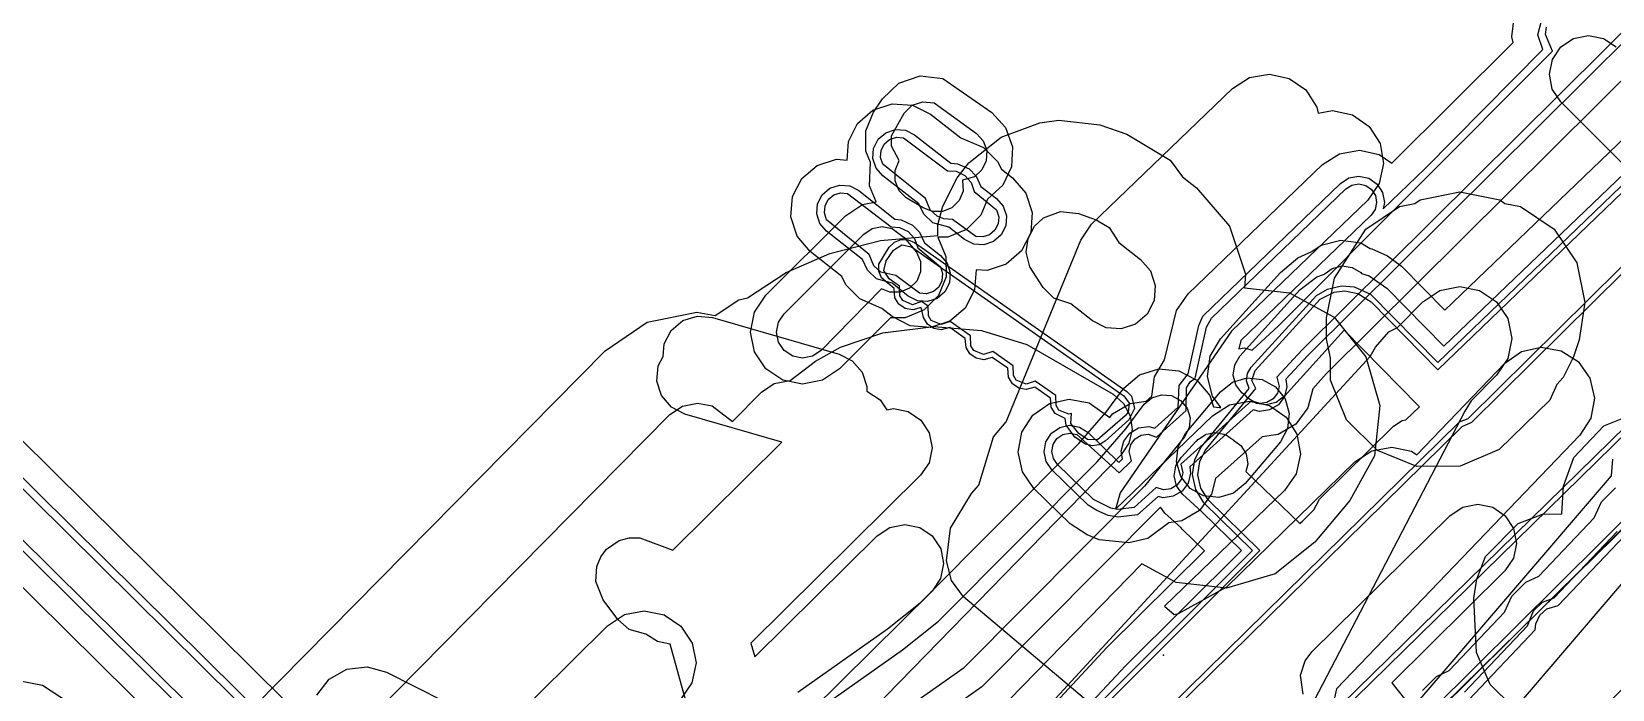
# Model space of a CAD drawing. Header units: metres. Extents: x -2677 to -840, y 169 to 1487.
# Drawn here: x -2534.5 to -2473.7, y 640.1 to 665.4 of the extents above; entities that cross this region are included whole.
import ezdxf

# ---------------------------------------------------------------- set-up
doc = ezdxf.new("R2010")
doc.units = ezdxf.units.M
for name, color, linetype in [('AI_GREENING_EXCLUSIONS', 1, 'Continuous'), ('AI_GREENING_LAWN', 82, 'Continuous'), ('AI_GREENING_REJECTED', 6, 'Continuous')]:
    doc.layers.add(name, color=color, linetype=linetype)

msp = doc.modelspace()

# ---------------------------------------------------------------- linework, layer by layer
at = {"layer": 'AI_GREENING_EXCLUSIONS'}
for points in [[(-2323.438, 805.27), (-2444.303, 685.169), (-2479.305, 650.527), (-2479.63, 650.389), (-2490.819, 639.404), (-2503.252, 627.125), (-2507.692, 622.565), (-2528.797, 601.98), (-2530.636, 599.978), (-2532.108, 598.239), (-2532.793, 597.301), (-2534.473, 594.125), (-2535.376, 591.915)], [(-2323.297, 805.128), (-2444.162, 685.027), (-2479.164, 650.385), (-2479.529, 650.209), (-2490.678, 639.262), (-2503.11, 626.984), (-2507.552, 622.422), (-2528.654, 601.84), (-2530.486, 599.846), (-2531.951, 598.115), (-2532.623, 597.195), (-2534.292, 594.04), (-2535.187, 591.848)], [(-2462.46, 676.235), (-2485.672, 653.175), (-2486.652, 652.129), (-2486.56, 651.769), (-2486.628, 651.504), (-2486.792, 651.286), (-2487.027, 651.146), (-2487.297, 651.108), (-2487.617, 651.217), (-2490.339, 648.776), (-2490.265, 648.446), (-2490.333, 648.181), (-2490.497, 647.963), (-2490.732, 647.823), (-2491.002, 647.785), (-2491.294, 647.873), (-2492.132, 647.107), (-2492.761, 647.038), (-2493.03, 647.082), (-2493.694, 647.418), (-2495.088, 648.77), (-2495.244, 648.995), (-2495.301, 649.262), (-2495.252, 649.531), (-2495.104, 649.76), (-2494.879, 649.915), (-2494.612, 649.973), (-2494.343, 649.923), (-2492.708, 648.44), (-2492.239, 648.907), (-2492.331, 649.266), (-2492.263, 649.531), (-2492.099, 649.749), (-2491.864, 649.889), (-2491.594, 649.927), (-2491.274, 649.818), (-2490.134, 650.841), (-2490.126, 651.709), (-2489.986, 651.944), (-2489.79, 652.09), (-2489.356, 654.044), (-2489.159, 654.396), (-2483.996, 659.366), (-2483.766, 659.513), (-2483.497, 659.561), (-2483.23, 659.503), (-2483.006, 659.347), (-2482.859, 659.117), (-2482.811, 658.848), (-2482.869, 658.581), (-2483.025, 658.357), (-2488.036, 653.534), (-2488.105, 653.219), (-2487.889, 653.25), (-2487.598, 653.163), (-2486.59, 654.097), (-2476.052, 664.668), (-2476.315, 665.315), (-2476.281, 665.586)], [(-2462.34, 675.932), (-2485.46, 652.963), (-2486.303, 652.052), (-2486.261, 651.753), (-2486.357, 651.375), (-2486.591, 651.062), (-2486.927, 650.863), (-2487.313, 650.808), (-2487.555, 650.87), (-2490.001, 648.676), (-2489.966, 648.43), (-2490.062, 648.052), (-2490.296, 647.739), (-2490.632, 647.54), (-2491.018, 647.485), (-2491.209, 647.534), (-2492.013, 646.832), (-2492.751, 646.738), (-2493.136, 646.801), (-2493.575, 646.991), (-2493.903, 647.203), (-2495.297, 648.555), (-2495.519, 648.876), (-2495.601, 649.257), (-2495.531, 649.641), (-2495.319, 649.969), (-2494.998, 650.191), (-2494.617, 650.273), (-2494.233, 650.202), (-2493.905, 649.991), (-2492.725, 648.847), (-2492.588, 648.984), (-2492.63, 649.282), (-2492.534, 649.66), (-2492.3, 649.973), (-2491.964, 650.172), (-2491.578, 650.227), (-2491.336, 650.165), (-2490.441, 650.968), (-2490.409, 651.81), (-2490.061, 652.255), (-2489.649, 654.109), (-2489.492, 654.466), (-2484.204, 659.582), (-2483.875, 659.792), (-2483.491, 659.861), (-2483.11, 659.778), (-2482.79, 659.555), (-2482.579, 659.226), (-2482.511, 658.842), (-2482.563, 658.603), (-2480.953, 660.137), (-2476.417, 664.728), (-2476.615, 665.293), (-2476.475, 665.841)], [(-2462.072, 674.787), (-2484.754, 652.254), (-2485.269, 651.671), (-2485.456, 650.942), (-2485.924, 650.318), (-2486.595, 649.92), (-2487.215, 649.832), (-2489.005, 648.226), (-2489.161, 647.619), (-2489.629, 646.995), (-2490.3, 646.597), (-2490.806, 646.525), (-2491.616, 645.914), (-2492.343, 645.751), (-2493.487, 645.865), (-2493.943, 646.061), (-2494.599, 646.485), (-2495.993, 647.837), (-2496.437, 648.479), (-2496.601, 649.242), (-2496.461, 650.009), (-2496.037, 650.665), (-2495.395, 651.108), (-2494.632, 651.272), (-2493.865, 651.132), (-2493.073, 650.576), (-2492.967, 650.717), (-2492.296, 651.115), (-2491.676, 651.203), (-2491.459, 651.398), (-2491.351, 652.143), (-2490.967, 652.79), (-2490.506, 654.692), (-2490.06, 655.333), (-2484.897, 660.302), (-2484.24, 660.723), (-2483.472, 660.861), (-2482.71, 660.694), (-2482.222, 660.355), (-2477.553, 665.007), (-2477.612, 665.222), (-2477.518, 665.968)], [(-2535.153, 597.45), (-2534.2, 598.912), (-2533.146, 600.307), (-2529.816, 603.987), (-2516.889, 616.872), (-2505.978, 627.323), (-2496.489, 636.546), (-2487.59, 645.453), (-2489.453, 647.289), (-2489.769, 647.8), (-2489.886, 648.375), (-2489.798, 648.959), (-2489.556, 649.434), (-2487.714, 651.694), (-2487.811, 651.985), (-2487.777, 652.267), (-2487.633, 652.513), (-2485.117, 655.269), (-2484.698, 655.515), (-2484.164, 655.638), (-2483.676, 655.598), (-2483.052, 655.312), (-2480.45, 652.687), (-2467.387, 665.261)], [(-2505.075, 639.999), (-2501.624, 642.442), (-2500.365, 643.437), (-2494.263, 649.569), (-2493.231, 650.765), (-2492.536, 651.707), (-2491.937, 652.208), (-2491.193, 652.442), (-2490.416, 652.373), (-2489.724, 652.011), (-2489.223, 651.413), (-2489.09, 650.988), (-2488.856, 650.952), (-2488.801, 650.958), (-2489.129, 651.398), (-2489.321, 652.155), (-2489.209, 652.927), (-2488.81, 653.597), (-2486.509, 656.152), (-2485.837, 656.717), (-2485.302, 656.962), (-2484.948, 657.209), (-2484.191, 657.401), (-2483.419, 657.289), (-2483.062, 657.077), (-2483, 657.065), (-2482.392, 656.788), (-2481.849, 656.39), (-2480.183, 654.698), (-2468.83, 665.608)], [(-2494.624, 638.708), (-2492.475, 641.015), (-2488.013, 645.461), (-2489.538, 646.939), (-2490.275, 647.626), (-2490.503, 647.942), (-2490.592, 648.322), (-2490.53, 648.707), (-2490.331, 649.031), (-2489.751, 649.666), (-2489.718, 649.691), (-2489.693, 649.725), (-2489.562, 649.806), (-2489.437, 649.898), (-2489.397, 649.908), (-2489.361, 649.929), (-2489.208, 649.954), (-2489.058, 649.991), (-2489.017, 649.985), (-2488.976, 649.991), (-2488.825, 649.956), (-2488.672, 649.932), (-2488.637, 649.911), (-2488.596, 649.901), (-2488.457, 649.802), (-2488.339, 649.73), (-2488.319, 649.704), (-2488.034, 649.501), (-2487.829, 649.168), (-2487.768, 648.783), (-2487.837, 648.493), (-2485.769, 646.49), (-2485.661, 646.589), (-2485.223, 647.017), (-2485.005, 647.425), (-2482.16, 650.237), (-2481.834, 650.451), (-2481.683, 650.479), (-2481.165, 650.986), (-2481.205, 651.027), (-2484.057, 653.936), (-2486.358, 651.389), (-2486.514, 651.272), (-2486.671, 651.155), (-2486.671, 651.155), (-2486.671, 651.155), (-2486.86, 651.107), (-2487.049, 651.059), (-2487.049, 651.059), (-2487.049, 651.059), (-2487.242, 651.087), (-2487.435, 651.115), (-2487.435, 651.115), (-2487.435, 651.115), (-2487.435, 651.115), (-2487.77, 651.315), (-2487.836, 651.403), (-2487.993, 651.516), (-2488.227, 651.828), (-2488.323, 652.207), (-2488.266, 652.593), (-2488.067, 652.928), (-2485.766, 655.483), (-2485.104, 655.988), (-2484.816, 656.085), (-2484.786, 656.119), (-2484.517, 656.307), (-2484.139, 656.403), (-2483.753, 656.347), (-2483.418, 656.147), (-2483.386, 656.115), (-2483.095, 656.029), (-2482.413, 655.551), (-2480.227, 653.317), (-2467.254, 665.744)], [(-2470.307, 657.295), (-2475.73, 662.717), (-2476.054, 663.204), (-2476.166, 663.779), (-2476.051, 664.352), (-2475.724, 664.838), (-2475.237, 665.162), (-2474.663, 665.275), (-2474.089, 665.159), (-2473.603, 664.833)], [(-2534.979, 597.352), (-2534.032, 598.803), (-2532.987, 600.186), (-2529.675, 603.845), (-2516.748, 616.73), (-2505.839, 627.179), (-2496.349, 636.404), (-2487.304, 645.457), (-2489.291, 647.406), (-2489.577, 647.854), (-2489.686, 648.36), (-2489.616, 648.876), (-2489.401, 649.308), (-2487.457, 651.692), (-2487.611, 652.002), (-2487.485, 652.379), (-2484.983, 655.121), (-2484.442, 655.391), (-2484.037, 655.441), (-2483.537, 655.349), (-2483.022, 655.027), (-2480.454, 652.405), (-2467.247, 665.118)], [(-2549.101, 663.729), (-2509.422, 624.441)], [(-2489.991, 636.339), (-2498.706, 643.675), (-2499.168, 644.304), (-2499.354, 645.062), (-2499.201, 646.309), (-2498.39, 647.651), (-2498.116, 647.966), (-2497.55, 649.829), (-2497.062, 650.401), (-2494.192, 657.401), (-2493.778, 658.01), (-2488.355, 663.23), (-2487.698, 663.652), (-2486.93, 663.789), (-2486.168, 663.622), (-2485.527, 663.177), (-2485.106, 662.52), (-2485.063, 662.279), (-2484.503, 662.38), (-2483.741, 662.213), (-2483.1, 661.767), (-2482.679, 661.11), (-2482.541, 660.342), (-2482.708, 659.58), (-2483.154, 658.939), (-2488.394, 653.896), (-2492.67, 647.677), (-2492.853, 647.051), (-2489.124, 650.641), (-2488.467, 651.062), (-2487.699, 651.199), (-2486.936, 651.033), (-2486.296, 650.587), (-2485.875, 649.93), (-2485.737, 649.162), (-2485.904, 648.399), (-2486.35, 647.759), (-2490.973, 643.308), (-2490.598, 642.993), (-2490.427, 643.026), (-2488.576, 644.051), (-2483.651, 648.865), (-2482.997, 649.291), (-2482.23, 649.435), (-2481.467, 649.274), (-2481.263, 649.135), (-2477.88, 652.663), (-2477.241, 653.11), (-2476.479, 653.278), (-2475.71, 653.142), (-2475.053, 652.722), (-2474.605, 652.083), (-2474.437, 651.321), (-2474.573, 650.552), (-2474.993, 649.894), (-2484.358, 640.127), (-2484.747, 638.331)], [(-2550.015, 662.805), (-2509.892, 623.077)], [(-2549.804, 663.019), (-2509.812, 623.42)], [(-2522.677, 633.344), (-2551.212, 661.597)], [(-2511.196, 622.398), (-2551.001, 661.811)], [(-2526.931, 638.495), (-2512.486, 653.14), (-2510.87, 654.235), (-2508.959, 654.628), (-2508.248, 654.492), (-2507.341, 655.106), (-2507.01, 655.175), (-2505.516, 656.147), (-2503.84, 656.888), (-2501.891, 657.377), (-2499.692, 657.578), (-2499.692, 657.987), (-2499.495, 658.7), (-2498.946, 659.79), (-2498.491, 660.373), (-2497.252, 661.364), (-2495.765, 661.916), (-2495.031, 662.007), (-2493.454, 661.831), (-2492.422, 661.476), (-2490.749, 660.472), (-2490.276, 659.833), (-2489.741, 659.415), (-2488.467, 657.938), (-2487.855, 656.085), (-2487.894, 655.558), (-2486.157, 655.367), (-2484.447, 654.427), (-2483.227, 652.905), (-2482.682, 651.032), (-2482.895, 649.093), (-2483.835, 647.383), (-2485.185, 645.776), (-2486.707, 644.556), (-2488.58, 644.011), (-2490.519, 644.224), (-2491.835, 644.947), (-2501.529, 635)], [(-2524.485, 633.727), (-2551.915, 660.887)], [(-2504.132, 629.993), (-2483.063, 652.918), (-2482.853, 653.285), (-2482.34, 653.872), (-2482.013, 654.034), (-2481.028, 655.023), (-2480.379, 655.457), (-2479.614, 655.611), (-2478.849, 655.46), (-2478.199, 655.028), (-2477.765, 654.379), (-2477.611, 653.614), (-2477.762, 652.849), (-2478.194, 652.199), (-2479.178, 651.212), (-2479.419, 650.815), (-2499.204, 612.818)], [(-2504.132, 629.993), (-2483.063, 652.918), (-2482.853, 653.285), (-2482.34, 653.872), (-2482.013, 654.034), (-2481.028, 655.023), (-2480.379, 655.457), (-2479.614, 655.611), (-2478.849, 655.46), (-2478.199, 655.028), (-2477.765, 654.379), (-2477.611, 653.614), (-2477.762, 652.849), (-2478.194, 652.199), (-2479.178, 651.212), (-2479.419, 650.815), (-2499.204, 612.818)], [(-2508.65, 637.029), (-2509.977, 641.852), (-2510.474, 641.954), (-2510.916, 642.23), (-2511.554, 642.417), (-2511.992, 642.806), (-2512.555, 643.551), (-2512.846, 644.257), (-2512.809, 644.841), (-2512.653, 645.215), (-2512.432, 645.505), (-2511.949, 645.835), (-2511.558, 645.943), (-2511.153, 645.942), (-2509.877, 645.464), (-2505.683, 649.617), (-2509.417, 650.701), (-2509.936, 650.97), (-2510.313, 651.418), (-2510.489, 651.976), (-2510.439, 652.559), (-2510.253, 652.917), (-2510.211, 653.403), (-2509.941, 653.923), (-2509.493, 654.299), (-2508.935, 654.476), (-2508.352, 654.426), (-2503.481, 653.011), (-2502.984, 652.759), (-2502.599, 652.319), (-2502.412, 651.764), (-2502.421, 651.586), (-2501.9, 651.251), (-2501.646, 650.866), (-2501.398, 650.914), (-2500.824, 650.797), (-2500.339, 650.47), (-2500.016, 649.982), (-2499.905, 649.407), (-2500.022, 648.834), (-2500.349, 648.348), (-2506.875, 641.887), (-2506.73, 641.36), (-2502.02, 646.023), (-2501.532, 646.346), (-2500.957, 646.457), (-2500.384, 646.34), (-2499.899, 646.013), (-2499.576, 645.525), (-2499.465, 644.95), (-2499.582, 644.377), (-2499.909, 643.891), (-2504.582, 639.265)], [(-2524.44, 636.037), (-2509.994, 650.682), (-2509.509, 651.01), (-2508.936, 651.128), (-2508.361, 651.018), (-2507.588, 650.415), (-2506.465, 651.553), (-2505.98, 651.882), (-2505.363, 651.991), (-2504.397, 652.741), (-2503.428, 653.282), (-2501.804, 653.833), (-2499.847, 654.079), (-2498.004, 653.918), (-2496.265, 653.379), (-2492.949, 651.47), (-2492.543, 651.116), (-2492.288, 650.641), (-2492.218, 650.106), (-2492.341, 649.581), (-2492.642, 649.134), (-2514.71, 626.49)], [(-2467.658, 652.234), (-2493.655, 626.45), (-2493.764, 626.173), (-2495.699, 609.503), (-2495.323, 608.538), (-2495.473, 608.184), (-2497.367, 606.325), (-2497.739, 606.182), (-2498.097, 606.357), (-2498.214, 606.738), (-2496.481, 622.211), (-2496.7, 622.027), (-2497.05, 621.995), (-2497.542, 622.311), (-2503.047, 617.132), (-2510.413, 609.751), (-2510.787, 609.605), (-2511.147, 609.78), (-2511.466, 610.689), (-2511.566, 611.287), (-2511.49, 611.961), (-2511.131, 612.705), (-2510.216, 613.734), (-2470.014, 653.113)], [(-2510.355, 613.878), (-2470.166, 653.245)], [(-2467.569, 652.04), (-2493.459, 626.369)], [(-2504.369, 639.29), (-2501.041, 641.629), (-2499.656, 642.731), (-2493.554, 648.863), (-2492.452, 650.138), (-2492.452, 650.138), (-2491.757, 651.08), (-2491.458, 651.331), (-2491.085, 651.447), (-2490.697, 651.413), (-2490.351, 651.232), (-2490.101, 650.933), (-2489.984, 650.561), (-2490.018, 650.172), (-2490.199, 649.826), (-2491.736, 647.926), (-2498.709, 640.918), (-2502.863, 637.986)], [(-2473.131, 640.364), (-2473.986, 639.487), (-2475.218, 638.972), (-2476.487, 638.989), (-2477.571, 639.442), (-2478.448, 640.297), (-2478.963, 641.529), (-2479.078, 643.619), (-2478.961, 644.346), (-2478.622, 645.221), (-2477.363, 646.5), (-2476.432, 646.85), (-2475.692, 646.87), (-2475.619, 647.929), (-2475.23, 649.027), (-2474.07, 650.249), (-2474.07, 650.249), (-2473.04, 650.656)], [(-2485.634, 639.922), (-2485.735, 640.654), (-2485.558, 641.212), (-2485.299, 641.555), (-2479.984, 646.804), (-2479.495, 647.126), (-2478.921, 647.236), (-2478.347, 647.119), (-2477.863, 646.79), (-2477.541, 646.302), (-2477.43, 645.727), (-2477.548, 645.154), (-2477.876, 644.669), (-2482.23, 640.369), (-2481.439, 639.379), (-2473.78, 648.334), (-2473.726, 648.967)], [(-2481.051, 640.065), (-2480.511, 640.605), (-2480.017, 640.832), (-2477.888, 643.079), (-2477.609, 643.697), (-2477.069, 644.237), (-2476.575, 644.464), (-2474.445, 646.711), (-2474.166, 647.329), (-2473.626, 647.869)], [(-2495.321, 639.425), (-2493.181, 641.724), (-2489.429, 645.441), (-2490.278, 646.263), (-2490.343, 646.346), (-2490.957, 646.894), (-2491.123, 647.124), (-2498, 640.212), (-2502.268, 637.179)], [(-2471.51, 646.373), (-2479.588, 636.928)], [(-2479.429, 639.998), (-2477.004, 642.554), (-2476.78, 643.138), (-2476.43, 643.462), (-2475.987, 643.63), (-2473.562, 646.186)], [(-2479.265, 639.707), (-2476.71, 642.402), (-2476.69, 642.638), (-2476.531, 642.97), (-2476.262, 643.213), (-2475.822, 643.339), (-2473.268, 646.034)], [(-2523.576, 639.89), (-2523.094, 640.504), (-2522.414, 640.887), (-2521.639, 640.981), (-2520.888, 640.771), (-2516.462, 638.53), (-2512.396, 642.557), (-2511.745, 642.987), (-2510.978, 643.136), (-2510.214, 642.98), (-2509.567, 642.543), (-2509.137, 641.892), (-2508.988, 641.126), (-2509.144, 640.361), (-2509.581, 639.715)], [(-2536.043, 640.642), (-2534.128, 640.275), (-2532.499, 639.204)]]:
    msp.add_lwpolyline(points, dxfattribs=at)
for points in [[(-2502.159, 662.32), (-2501.818, 662.835), (-2501.19, 663.439), (-2500.365, 663.719), (-2499.499, 663.622), (-2497.609, 662.305), (-2497.083, 661.728), (-2496.819, 660.993), (-2496.856, 660.214), (-2497.188, 659.508), (-2497.782, 658.976), (-2498.035, 658.364), (-2498.587, 657.812), (-2499.308, 657.513), (-2499.69, 657.513), (-2499.374, 656.769), (-2499.372, 655.989), (-2499.668, 655.267), (-2500.219, 654.714), (-2500.939, 654.413), (-2501.505, 654.411), (-2503.473, 652.444), (-2504.122, 652.011), (-2504.887, 651.859), (-2505.653, 652.011), (-2506.301, 652.445), (-2506.735, 653.094), (-2506.887, 653.86), (-2506.734, 654.625), (-2506.301, 655.274), (-2503.24, 658.332), (-2502.591, 658.766), (-2502.059, 658.871), (-2502.313, 659.486), (-2502.271, 660.387), (-2502.452, 660.817), (-2502.455, 661.598), (-2502.159, 662.32)], [(-2497.808, 660.845), (-2497.826, 660.455), (-2497.992, 660.102), (-2498.281, 659.839), (-2498.735, 659.711), (-2498.718, 659.28), (-2498.867, 658.919), (-2499.143, 658.643), (-2499.503, 658.494), (-2499.894, 658.493), (-2500.254, 658.643), (-2500.9, 659.025), (-2501.17, 659.295), (-2501.333, 659.684), (-2501.334, 660.077), (-2501.179, 660.457), (-2501.472, 661.016), (-2501.473, 661.407), (-2500.984, 662.283), (-2500.67, 662.585), (-2500.258, 662.725), (-2499.825, 662.676), (-2498.203, 661.5), (-2497.94, 661.212), (-2497.808, 660.845)], [(-2504.325, 660.272), (-2503.582, 660.511), (-2503.174, 660.478), (-2503.123, 661.193), (-2502.774, 661.89), (-2502.184, 662.401), (-2501.443, 662.648), (-2500.665, 662.592), (-2499.967, 662.242), (-2498.799, 661.334), (-2497.926, 660.964), (-2497.386, 660.424), (-2497.239, 660.122), (-2496.815, 659.792), (-2496.304, 659.202), (-2496.057, 658.461), (-2496.113, 657.683), (-2496.463, 656.985), (-2497.053, 656.474), (-2497.793, 656.228), (-2498.214, 656.258), (-2498.277, 655.479), (-2498.633, 654.785), (-2499.228, 654.28), (-2499.971, 654.04), (-2500.749, 654.104), (-2501.443, 654.46), (-2501.835, 654.771), (-2502.687, 655.137), (-2503.228, 655.677), (-2503.381, 655.996), (-2504.594, 656.957), (-2505.099, 657.552), (-2505.339, 658.294), (-2505.275, 659.072), (-2504.919, 659.767), (-2504.325, 660.272)], [(-2501.689, 661.532), (-2501.319, 661.655), (-2500.93, 661.627), (-2500.581, 661.453), (-2499.182, 660.359), (-2498.925, 660.339), (-2498.485, 660.135), (-2498.215, 659.865), (-2498.027, 659.464), (-2497.428, 659.002), (-2497.173, 658.707), (-2497.05, 658.337), (-2497.078, 657.948), (-2497.252, 657.599), (-2497.547, 657.344), (-2497.918, 657.22), (-2498.307, 657.248), (-2498.656, 657.423), (-2499.259, 657.899), (-2499.877, 658.069), (-2500.227, 658.393), (-2500.414, 658.794), (-2501.808, 659.874), (-2502.064, 660.168), (-2502.187, 660.539), (-2502.159, 660.928), (-2501.984, 661.277), (-2501.689, 661.532)], [(-2501.282, 661.358), (-2501.009, 661.338), (-2499.317, 660.065), (-2498.985, 660.045), (-2498.653, 659.886), (-2498.41, 659.618), (-2498.285, 659.264), (-2497.434, 658.559), (-2497.347, 658.3), (-2497.367, 658.027), (-2497.489, 657.783), (-2497.696, 657.604), (-2497.955, 657.518), (-2498.227, 657.538), (-2499.125, 658.193), (-2499.457, 658.212), (-2499.709, 658.318), (-2499.978, 658.561), (-2500.157, 658.994), (-2501.803, 660.317), (-2501.889, 660.576), (-2501.87, 660.848), (-2501.747, 661.093), (-2501.541, 661.271), (-2501.282, 661.358)], [(-2503.838, 659.398), (-2503.467, 659.518), (-2503.078, 659.486), (-2502.731, 659.308), (-2501.343, 658.202), (-2501.097, 658.182), (-2500.657, 657.978), (-2500.387, 657.707), (-2500.194, 657.295), (-2499.58, 656.811), (-2499.327, 656.513), (-2499.207, 656.142), (-2499.239, 655.753), (-2499.417, 655.406), (-2499.714, 655.153), (-2500.086, 655.034), (-2500.475, 655.065), (-2500.822, 655.243), (-2501.442, 655.741), (-2502.049, 655.912), (-2502.398, 656.236), (-2502.591, 656.649), (-2503.973, 657.741), (-2504.226, 658.038), (-2504.345, 658.409), (-2504.314, 658.798), (-2504.136, 659.146), (-2503.838, 659.398)], [(-2503.16, 659.198), (-2501.479, 657.908), (-2501.157, 657.888), (-2500.824, 657.729), (-2500.582, 657.46), (-2500.456, 657.099), (-2499.589, 656.368), (-2499.505, 656.108), (-2499.527, 655.835), (-2499.652, 655.592), (-2499.86, 655.415), (-2500.12, 655.332), (-2500.392, 655.354), (-2501.306, 656.035), (-2501.881, 656.161), (-2502.15, 656.404), (-2502.329, 656.845), (-2503.963, 658.184), (-2504.047, 658.444), (-2504.025, 658.716), (-2503.9, 658.959), (-2503.692, 659.136), (-2503.432, 659.22), (-2503.16, 659.198)], [(-2479.607, 659.25), (-2478.076, 658.946), (-2477.877, 658.812), (-2477.274, 658.693), (-2475.977, 657.825), (-2475.109, 656.528), (-2474.805, 654.997), (-2475.026, 653.556), (-2475.238, 652.901), (-2475.631, 652.111), (-2475.883, 651.841), (-2476.153, 651.233), (-2478.091, 649.344), (-2479.6, 648.697), (-2481.261, 648.681), (-2482.783, 649.301), (-2483.97, 650.488), (-2484.59, 652.01), (-2484.59, 652.853), (-2484.739, 653.603), (-2484.739, 654.405), (-2484.435, 655.936), (-2483.223, 657.825), (-2481.926, 658.693), (-2481.343, 658.808), (-2481.138, 658.946), (-2479.607, 659.25)], [(-2491.512, 656.213), (-2491.329, 655.657), (-2491.372, 655.074), (-2491.635, 654.551), (-2492.079, 654.169), (-2492.634, 653.985), (-2493.218, 654.029), (-2493.741, 654.292), (-2494.573, 654.942), (-2495.221, 655.166), (-2495.634, 655.579), (-2496.145, 656.372), (-2496.287, 656.94), (-2496.209, 657.463), (-2495.971, 657.936), (-2495.622, 658.26), (-2494.972, 658.501), (-2494.282, 658.425), (-2493.603, 658.181), (-2493.101, 657.88), (-2492.727, 657.306), (-2491.895, 656.656), (-2491.512, 656.213)], [(-2500.501, 655.82), (-2500.776, 655.543), (-2501.136, 655.393), (-2501.527, 655.392), (-2501.858, 655.528), (-2504.18, 653.152), (-2504.504, 652.935), (-2504.887, 652.859), (-2505.27, 652.935), (-2505.594, 653.152), (-2505.811, 653.476), (-2505.887, 653.859), (-2505.811, 654.242), (-2505.594, 654.566), (-2502.533, 657.625), (-2502.209, 657.842), (-2501.826, 657.918), (-2501.443, 657.841), (-2500.978, 657.5), (-2500.504, 656.931), (-2500.354, 656.571), (-2500.353, 656.181), (-2500.501, 655.82)], [(-2497.595, 652.887), (-2497.922, 652.797), (-2498.21, 652.85), (-2498.451, 653.016), (-2498.603, 653.267), (-2498.634, 653.616), (-2499.232, 654.035), (-2499.559, 653.946), (-2499.847, 653.999), (-2500.088, 654.165), (-2500.24, 654.415), (-2500.328, 654.804), (-2500.655, 654.714), (-2500.943, 654.767), (-2501.184, 654.933), (-2501.336, 655.183), (-2501.367, 655.532), (-2501.859, 655.942), (-2501.958, 656.197), (-2501.951, 656.47), (-2501.554, 657.129), (-2501.357, 657.318), (-2501.102, 657.416), (-2500.829, 657.41), (-2500.579, 657.3), (-2492.414, 651.574), (-2492.238, 651.397), (-2492.12, 650.92), (-2492.344, 650.483), (-2493.245, 649.663), (-2493.479, 649.522), (-2493.749, 649.482), (-2494.014, 649.548), (-2494.413, 649.817), (-2494.756, 650.272), (-2494.795, 650.528), (-2495.176, 650.72), (-2495.327, 650.97), (-2495.359, 651.319), (-2495.957, 651.739), (-2496.284, 651.649), (-2496.572, 651.702), (-2496.813, 651.868), (-2496.965, 652.118), (-2496.996, 652.467), (-2497.595, 652.887)], [(-2496.787, 652.565), (-2497.576, 653.118), (-2497.927, 652.997), (-2498.305, 653.154), (-2498.414, 653.332), (-2498.425, 653.713), (-2499.214, 654.266), (-2499.565, 654.145), (-2499.943, 654.302), (-2500.051, 654.481), (-2500.062, 654.861), (-2500.31, 655.035), (-2500.661, 654.914), (-2501.039, 655.07), (-2501.147, 655.249), (-2501.158, 655.63), (-2501.555, 655.908), (-2501.761, 656.231), (-2501.677, 656.605), (-2501.39, 657.014), (-2501.067, 657.219), (-2500.694, 657.136), (-2492.528, 651.41), (-2492.33, 651.121), (-2492.371, 650.773), (-2492.479, 650.631), (-2493.546, 649.711), (-2493.929, 649.729), (-2494.265, 649.951), (-2494.568, 650.34), (-2494.547, 650.726), (-2494.652, 650.701), (-2495.03, 650.857), (-2495.139, 651.036), (-2495.15, 651.417), (-2495.939, 651.97), (-2496.29, 651.849), (-2496.668, 652.006), (-2496.776, 652.184), (-2496.787, 652.565)], [(-2489.978, 647.843), (-2490.344, 648.3), (-2490.507, 648.862), (-2490.443, 649.444), (-2490.162, 649.957), (-2488.812, 651.564), (-2488.355, 651.93), (-2487.793, 652.093), (-2487.211, 652.029), (-2486.698, 651.748), (-2486.332, 651.291), (-2486.169, 650.729), (-2486.233, 650.147), (-2486.514, 649.634), (-2487.864, 648.027), (-2488.321, 647.661), (-2488.883, 647.498), (-2489.465, 647.562), (-2489.978, 647.843)]]:
    msp.add_lwpolyline(points, close=True, dxfattribs=at)
at = {"layer": 'AI_GREENING_LAWN'}
msp.add_lwpolyline([(-2493.411, 626.556), (-2467.095, 652.416)], dxfattribs=at)
at = {"layer": 'AI_GREENING_REJECTED'}
msp.add_point((-2491.01, 641.43), dxfattribs=at)

doc.saveas('drawing.dxf')
